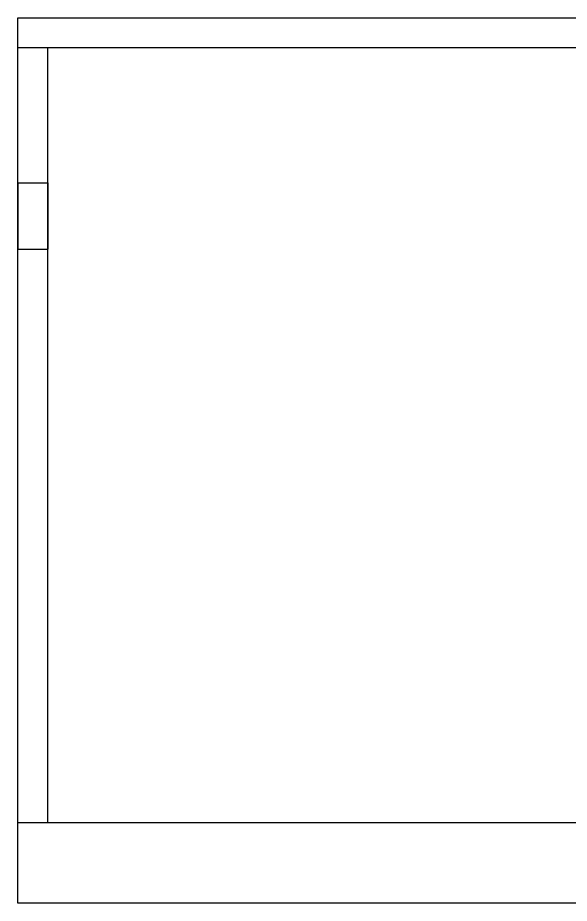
# Model space of a CAD drawing. Header units: millimetres. Extents: x 2513 to 2669, y 1505 to 1675.
# Drawn here: x 2553.256 to 2555.998, y 1509.858 to 1514.258 of the extents above; entities that cross this region are included whole.
import ezdxf

# ---------------------------------------------------------------- set-up
doc = ezdxf.new("R2010")
doc.units = ezdxf.units.MM
doc.layers.add('Dutos', color=130, linetype='Continuous')

msp = doc.modelspace()

# ---------------------------------------------------------------- linework, layer by layer
at = {"color": 7}
for p, q in [((2553.2557, 1510.2578), (2553.2557, 1514.2578)), ((2553.2557, 1514.2578), (2558.2557, 1514.2578)), ((2558.2557, 1514.1078), (2553.2557, 1514.1078)), ((2553.4057, 1510.2578), (2553.4057, 1514.1078)), ((2553.2557, 1509.8578), (2553.2557, 1510.2578)), ((2558.2557, 1509.8578), (2553.2557, 1509.8578))]:
    msp.add_line(p, q, dxfattribs=at)
at = {"color": 7, "true_color": 0xffffff}
msp.add_line((2558.2557, 1510.2578), (2553.2557, 1510.2578), dxfattribs=at)
at = {"layer": 'Dutos'}
for p, q in [((2553.2557, 1513.1078), (2553.2557, 1513.4378)), ((2553.2557, 1513.4378), (2553.4057, 1513.4378)), ((2553.2557, 1513.4378), (2553.2557, 1513.1078)), ((2553.4057, 1513.4378), (2553.4057, 1513.1078)), ((2553.2557, 1513.1078), (2553.4057, 1513.1078))]:
    msp.add_line(p, q, dxfattribs=at)

doc.saveas('drawing.dxf')
